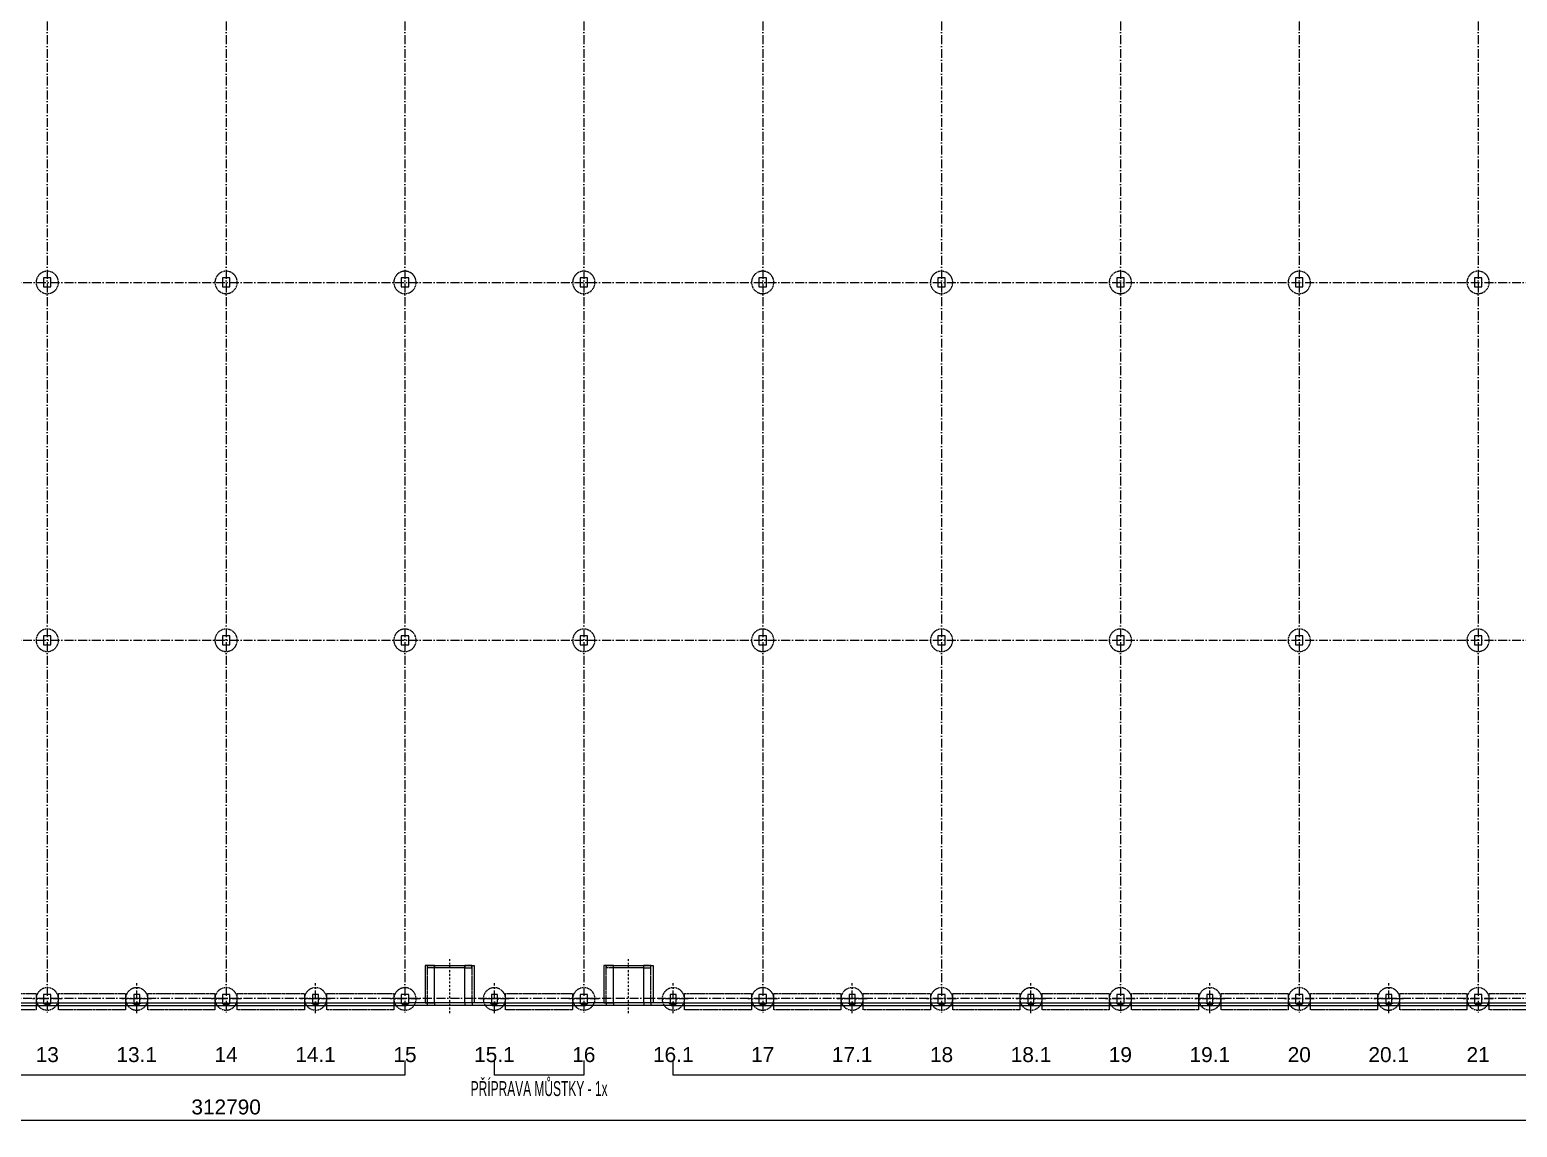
# Model space of a CAD drawing. Header units: millimetres. Extents: x 325046 to 1268204, y 1875583 to 2761998.
# Drawn here: x 848904 to 948704, y 2216594 to 2290192 of the extents above; entities that cross this region are included whole.
import ezdxf
from ezdxf.enums import TextEntityAlignment as Align

# ---------------------------------------------------------------- set-up
doc = ezdxf.new("R2010")
doc.units = ezdxf.units.MM
doc.header["$LTSCALE"] = 100
doc.header["$PDMODE"] = 65
for name, pattern in [('ACAD_ISO10W100', [18.5, 12, -3, 0.5, -3]), ('DASHDOT', [1, 0.5, -0.25, 0, -0.25]), ('DASHED', [0.75, 0.5, -0.25])]:
    doc.linetypes.add(name, pattern=pattern)
for name, color, linetype in [('005', 9, 'Continuous'), ('025', 1, 'Continuous'), ('035', 7, 'Continuous'), ('070', 6, 'Continuous'), ('KOTY', 2, 'Continuous'), ('Kóty osové', 5, 'Continuous')]:
    doc.layers.add(name, color=color, linetype=linetype)
doc.layers.add('Objekty - osy', color=5, linetype='ACAD_ISO10W100', lineweight=20)
doc.layers.add('Popis OS', color=7, linetype='Continuous', true_color=0xbd0a5d)
doc.layers.add('Příprava na dock', color=7, linetype='Continuous', true_color=0x616161)
doc.styles.add('ARIL-TENKÝ', font='arial.ttf')
doc.dimstyles.new('400', dxfattribs={"dimscale": 400, "dimtxt": 2.5, "dimasz": 2, "dimexe": 1, "dimexo": 12, "dimgap": 1, "dimtad": 1, "dimdec": 0, "dimzin": 0, "dimdsep": 46, "dimtxsty": 'ARIL-TENKÝ', "dimblk": 'ARCHTICK', "dimcen": 4, "dimdle": 1, "dimclrd": 256, "dimclre": 256, "dimclrt": 7, "dimadec": 0, "dimazin": 0, "dimtfac": 1, "dimtdec": 0, "dimtix": 1, "dimtofl": 0, "dimtmove": 0, "dimatfit": 0, "dimldrblk": 'OBLIQUE', "dimfxl": 1, "dimtolj": 1, "dimtzin": 0, "dimlwd": -1, "dimlwe": -1, "dimarcsym": 0})
pattern_1 = [(45, (5586535.7, -4538179.3), (22.09708691, -22.09708691), [])]

# ---------------------------------------------------------------- blocks, each defined once
blk = doc.blocks.new('H1 PU')
at = {"layer": 'Příprava na dock', "linetype": 'DASHED', "ltscale": 1.5}
blk.add_circle((1537736, -4876565), 750, dxfattribs=at)
blk = doc.blocks.new('mustek')
at = {"layer": 'Příprava na dock', "linetype": 'DASHED'}
for p, q in [((-285791, -4473831), (-283291, -4473831)), ((-285791, -4476831), (-283291, -4476831))]:
    blk.add_line(p, q, dxfattribs=at)
at = {"layer": 'Příprava na dock'}
for points in [[(-285791, -4473681), (-285791, -4473681), (-285791, -4474316), (-283291, -4474316), (-283291, -4474316), (-283291, -4473681), (-283291, -4473681), (-283291, -4473681), (-285791, -4473681), (-285791, -4473681), (-285791, -4473681), (-285791, -4473681)], [(-283291, -4474326), (-283291, -4476336), (-283441, -4476336), (-283441, -4474326), (-283291, -4474326)], [(-283291, -4476981), (-283291, -4476981), (-283291, -4476981), (-283291, -4476981), (-285791, -4476981), (-285791, -4476981), (-285791, -4476981), (-285791, -4476981), (-285791, -4476981), (-285791, -4476346), (-283291, -4476346), (-283291, -4476981)]]:
    blk.add_lwpolyline(points, dxfattribs=at)
at = {"layer": 'Příprava na dock', "linetype": 'DASHED'}
for points in [[(-283441, -4474326), (-283441, -4473841), (-283291, -4473841), (-283291, -4474326)], [(-283441, -4476332), (-283441, -4476821), (-283291, -4476821), (-283291, -4476336)]]:
    blk.add_lwpolyline(points, dxfattribs=at)
at = {"layer": 'Příprava na dock', "linetype": 'DASHDOT', "ltscale": 2.5}
blk.add_lwpolyline([(-286471, -4475331), (-282791, -4475331)], dxfattribs=at)
blk = doc.blocks.new('ZN15_PU')
at = {"layer": '005'}
h = blk.add_hatch(dxfattribs=at)
h.set_pattern_fill('ANSI31', color=256, scale=250, angle=90)
h.set_pattern_definition(pattern_1)
edge = h.paths.add_edge_path()
edge.add_line((1326099, -5523250), (1326099, -5523131))
edge.add_line((1326099, -5523131), (1326219, -5523131))
edge.add_line((1326219, -5523133), (1326219, -5523251))
edge.add_line((1326219, -5523251), (1326099, -5523251))
h = blk.add_hatch(dxfattribs=at)
h.set_pattern_fill('ANSI31', color=256, scale=250, angle=90)
h.set_pattern_definition(pattern_1)
edge = h.paths.add_edge_path()
edge.add_line((1332059, -5523241), (1332059, -5523131))
edge.add_line((1332059, -5523131), (1331939, -5523131))
edge.add_line((1331939, -5523141), (1331939, -5523251))
edge.add_line((1331939, -5523251), (1332059, -5523251))
at = {"layer": '005', "linetype": 'DASHDOT'}
for points in [[(1326049, -5523191), (1326269, -5523191)], [(1326159, -5523301), (1326159, -5523081)], [(1332109, -5523191), (1331889, -5523191)], [(1331999, -5523301), (1331999, -5523081)]]:
    blk.add_lwpolyline(points, dxfattribs=at)
at = {"layer": '025', "linetype": 'DASHED'}
blk.add_lwpolyline([(1331329, -5523561), (1326829, -5523561), (1326829, -5522461), (1331329, -5522461)], close=True, dxfattribs=at)
at = {"layer": '025'}
for points in [[(1326099, -5523251), (1326099, -5523131), (1326219, -5523131), (1326219, -5523251), (1326099, -5523251)], [(1332059, -5523251), (1332059, -5523131), (1331939, -5523131), (1331939, -5523251), (1332059, -5523251)]]:
    blk.add_lwpolyline(points, dxfattribs=at)
at = {"layer": '035', "ltscale": 0.5}
blk.add_lwpolyline([(1326089, -5523261), (1332069, -5523261), (1332069, -5523121), (1331809, -5523121), (1331809, -5523101), (1326349, -5523101), (1326349, -5523121), (1326089, -5523121)], close=True, dxfattribs=at)
at = {"layer": '035'}
for points in [[(1326089, -5523261), (1326089, -5523121), (1326229, -5523121), (1326229, -5523261)], [(1332069, -5523261), (1332069, -5523121), (1331929, -5523121), (1331929, -5523261)]]:
    blk.add_lwpolyline(points, close=True, dxfattribs=at)
for points in [[(1326219, -5523131), (1326219, -5523121)], [(1326219, -5523131), (1326219, -5523121)], [(1326219, -5523251), (1326219, -5523261)], [(1326219, -5523251), (1326219, -5523261)], [(1331939, -5523131), (1331939, -5523121)], [(1331939, -5523131), (1331939, -5523121)], [(1331939, -5523251), (1331939, -5523261)], [(1331939, -5523251), (1331939, -5523261)]]:
    blk.add_lwpolyline(points, dxfattribs=at)
blk = doc.blocks.new('ZN9')
at = {"layer": '005'}
h = blk.add_hatch(dxfattribs=at)
h.set_pattern_fill('ANSI31', color=256, scale=250, angle=360)
h.set_pattern_definition([(45, (2111220.89, -1291173.425), (-22.09708691, 22.09708691), [])])
edge = h.paths.add_edge_path()
edge.add_line((1126159, -5545650), (1126269, -5545650))
edge.add_line((1126269, -5545650), (1126269, -5545770))
edge.add_line((1126259, -5545770), (1126149, -5545770))
edge.add_line((1126149, -5545770), (1126149, -5545650))
h = blk.add_hatch(dxfattribs=at)
h.set_pattern_fill('ANSI31', color=256, scale=250, angle=360)
h.set_pattern_definition([(315, (2111220.89, -9806087.146), (-22.09708691, -22.09708691), [])])
edge = h.paths.add_edge_path()
edge.add_line((1126159, -5551610), (1126269, -5551610))
edge.add_line((1126269, -5551610), (1126269, -5551490))
edge.add_line((1126259, -5551490), (1126149, -5551490))
edge.add_line((1126149, -5551490), (1126149, -5551610))
at = {"layer": '005', "linetype": 'DASHDOT'}
for points in [[(1126099, -5545710), (1126319, -5545710)], [(1126209, -5545600), (1126209, -5545820)], [(1126099, -5551550), (1126319, -5551550)], [(1126209, -5551660), (1126209, -5551440)]]:
    blk.add_lwpolyline(points, dxfattribs=at)
at = {"layer": '025'}
for points in [[(1126149, -5545650), (1126269, -5545650), (1126269, -5545770), (1126149, -5545770), (1126149, -5545650)], [(1126149, -5551610), (1126269, -5551610), (1126269, -5551490), (1126149, -5551490), (1126149, -5551610)]]:
    blk.add_lwpolyline(points, dxfattribs=at)
at = {"layer": '035', "ltscale": 0.5}
blk.add_lwpolyline([(1126139, -5551620), (1126139, -5545640), (1126279, -5545640), (1126279, -5545900), (1126339, -5545900), (1126339, -5551360), (1126279, -5551360), (1126279, -5551620)], close=True, dxfattribs=at)
at = {"layer": '035'}
for points in [[(1126139, -5545640), (1126279, -5545640), (1126279, -5545780), (1126139, -5545780)], [(1126139, -5551620), (1126279, -5551620), (1126279, -5551480), (1126139, -5551480)]]:
    blk.add_lwpolyline(points, close=True, dxfattribs=at)
for points in [[(1126149, -5545770), (1126139, -5545770)], [(1126149, -5545770), (1126139, -5545770)], [(1126269, -5545770), (1126279, -5545770)], [(1126269, -5545770), (1126279, -5545770)], [(1126339, -5547615), (1126139, -5547615)], [(1126339, -5549645), (1126139, -5549645)], [(1126149, -5551490), (1126139, -5551490)], [(1126149, -5551490), (1126139, -5551490)], [(1126269, -5551490), (1126279, -5551490)], [(1126269, -5551490), (1126279, -5551490)]]:
    blk.add_lwpolyline(points, dxfattribs=at)
at = {"layer": '035', "linetype": 'DASHED'}
for points in [[(1126339, -5547130), (1126139, -5547130)], [(1126339, -5550130), (1126139, -5550130)]]:
    blk.add_lwpolyline(points, dxfattribs=at)
blk = doc.blocks.new('_ARCHTICK')
at = {"color": 0, "linetype": 'ByBlock', "const_width": 0.15}
blk.add_lwpolyline([(-0.5, -0.5), (0.5, 0.5)], dxfattribs=at)
blk = doc.blocks.new('*D1563')
at = {"layer": 'Defpoints', "color": 0, "transparency": 16777216}
for p in [(705684, 2224779), (1018474, 2224779), (705684, 2217036)]:
    blk.add_point(p, dxfattribs=at)
at = {"layer": 'Kóty osové', "transparency": 16777216}
for p, q in [((705684, 2219979), (705684, 2216636)), ((1018474, 2219979), (1018474, 2216636)), ((1018874, 2217036), (705284, 2217036))]:
    blk.add_line(p, q, dxfattribs=at)
at = {"layer": 'Kóty osové', "transparency": 16777216, "xscale": 800, "yscale": 800, "zscale": 800, "rotation": 180}
blk.add_blockref('_ARCHTICK', (705684, 2217036), dxfattribs=at)
at = {"layer": 'Kóty osové', "transparency": 16777216, "xscale": 800, "yscale": 800, "zscale": 800}
blk.add_blockref('_ARCHTICK', (1018474, 2217036), dxfattribs=at)
at = {"layer": 'Kóty osové', "color": 7, "transparency": 16777216, "insert": (862079, 2217947), "char_height": 1000, "attachment_point": 5, "style": 'ARIL-TENKÝ'}
blk.add_mtext('\\A1;312790', dxfattribs=at)
blk = doc.blocks.new('_Oblique')
at = {"color": 0, "lineweight": -2}
blk.add_line((-0.5, -0.5), (0.5, 0.5), dxfattribs=at)

msp = doc.modelspace()

# ---------------------------------------------------------------- linework, layer by layer
at = {"layer": '025', "linetype": 'DASHED', "ltscale": 0.8}
for points in [[(850218.7, 2224927.1), (850218.7, 2224919.1), (849938.7, 2224919.1), (849938.7, 2224927.1)], [(850218.7, 2224927.1), (850218.7, 2224919.1), (849938.7, 2224919.1), (849938.7, 2224927.1)], [(856218.7, 2224927.1), (856218.7, 2224919.1), (855938.7, 2224919.1), (855938.7, 2224927.1)], [(856218.7, 2224927.1), (856218.7, 2224919.1), (855938.7, 2224919.1), (855938.7, 2224927.1)], [(862218.7, 2224927.1), (862218.7, 2224919.1), (861938.7, 2224919.1), (861938.7, 2224927.1)], [(862218.7, 2224927.1), (862218.7, 2224919.1), (861938.7, 2224919.1), (861938.7, 2224927.1)], [(868218.7, 2224927.1), (868218.7, 2224919.1), (867938.7, 2224919.1), (867938.7, 2224927.1)], [(868218.7, 2224927.1), (868218.7, 2224919.1), (867938.7, 2224919.1), (867938.7, 2224927.1)], [(874218.7, 2224927.1), (874218.7, 2224919.1), (873938.7, 2224919.1), (873938.7, 2224927.1)], [(874218.7, 2224927.1), (874218.7, 2224919.1), (873938.7, 2224919.1), (873938.7, 2224927.1)], [(880218.7, 2224927.1), (880218.7, 2224919.1), (879938.7, 2224919.1), (879938.7, 2224927.1)], [(880218.7, 2224927.1), (880218.7, 2224919.1), (879938.7, 2224919.1), (879938.7, 2224927.1)], [(886218.7, 2224927.1), (886218.7, 2224919.1), (885938.7, 2224919.1), (885938.7, 2224927.1)], [(886218.7, 2224927.1), (886218.7, 2224919.1), (885938.7, 2224919.1), (885938.7, 2224927.1)], [(892218.7, 2224927.1), (892218.7, 2224919.1), (891938.7, 2224919.1), (891938.7, 2224927.1)], [(892218.7, 2224927.1), (892218.7, 2224919.1), (891938.7, 2224919.1), (891938.7, 2224927.1)], [(898218.7, 2224927.1), (898218.7, 2224919.1), (897938.7, 2224919.1), (897938.7, 2224927.1)], [(898218.7, 2224927.1), (898218.7, 2224919.1), (897938.7, 2224919.1), (897938.7, 2224927.1)], [(904218.7, 2224927.1), (904218.7, 2224919.1), (903938.7, 2224919.1), (903938.7, 2224927.1)], [(904218.7, 2224927.1), (904218.7, 2224919.1), (903938.7, 2224919.1), (903938.7, 2224927.1)], [(910218.7, 2224927.1), (910218.7, 2224919.1), (909938.7, 2224919.1), (909938.7, 2224927.1)], [(910218.7, 2224927.1), (910218.7, 2224919.1), (909938.7, 2224919.1), (909938.7, 2224927.1)], [(916218.7, 2224927.1), (916218.7, 2224919.1), (915938.7, 2224919.1), (915938.7, 2224927.1)], [(916218.7, 2224927.1), (916218.7, 2224919.1), (915938.7, 2224919.1), (915938.7, 2224927.1)], [(922218.7, 2224927.1), (922218.7, 2224919.1), (921938.7, 2224919.1), (921938.7, 2224927.1)], [(922218.7, 2224927.1), (922218.7, 2224919.1), (921938.7, 2224919.1), (921938.7, 2224927.1)], [(928218.7, 2224927.1), (928218.7, 2224919.1), (927938.7, 2224919.1), (927938.7, 2224927.1)], [(928218.7, 2224927.1), (928218.7, 2224919.1), (927938.7, 2224919.1), (927938.7, 2224927.1)], [(934218.7, 2224927.1), (934218.7, 2224919.1), (933938.7, 2224919.1), (933938.7, 2224927.1)], [(934218.7, 2224927.1), (934218.7, 2224919.1), (933938.7, 2224919.1), (933938.7, 2224927.1)], [(940218.7, 2224927.1), (940218.7, 2224919.1), (939938.7, 2224919.1), (939938.7, 2224927.1)], [(940218.7, 2224927.1), (940218.7, 2224919.1), (939938.7, 2224919.1), (939938.7, 2224927.1)], [(946218.7, 2224927.1), (946218.7, 2224919.1), (945938.7, 2224919.1), (945938.7, 2224927.1)], [(946218.7, 2224927.1), (946218.7, 2224919.1), (945938.7, 2224919.1), (945938.7, 2224927.1)]]:
    msp.add_lwpolyline(points, close=True, dxfattribs=at)
at = {"layer": '035', "linetype": 'DASHED', "ltscale": 0.8}
for points in [[(849928.7, 2224899.1), (849938.7, 2224919.1), (850218.7, 2224919.1), (850228.7, 2224899.1)], [(849928.7, 2224899.1), (849938.7, 2224919.1), (850218.7, 2224919.1), (850228.7, 2224899.1)], [(855928.7, 2224899.1), (855938.7, 2224919.1), (856218.7, 2224919.1), (856228.7, 2224899.1)], [(855928.7, 2224899.1), (855938.7, 2224919.1), (856218.7, 2224919.1), (856228.7, 2224899.1)], [(861928.7, 2224899.1), (861938.7, 2224919.1), (862218.7, 2224919.1), (862228.7, 2224899.1)], [(861928.7, 2224899.1), (861938.7, 2224919.1), (862218.7, 2224919.1), (862228.7, 2224899.1)], [(867928.7, 2224899.1), (867938.7, 2224919.1), (868218.7, 2224919.1), (868228.7, 2224899.1)], [(867928.7, 2224899.1), (867938.7, 2224919.1), (868218.7, 2224919.1), (868228.7, 2224899.1)], [(873928.7, 2224899.1), (873938.7, 2224919.1), (874218.7, 2224919.1), (874228.7, 2224899.1)], [(873928.7, 2224899.1), (873938.7, 2224919.1), (874218.7, 2224919.1), (874228.7, 2224899.1)], [(879928.7, 2224899.1), (879938.7, 2224919.1), (880218.7, 2224919.1), (880228.7, 2224899.1)], [(879928.7, 2224899.1), (879938.7, 2224919.1), (880218.7, 2224919.1), (880228.7, 2224899.1)], [(885928.7, 2224899.1), (885938.7, 2224919.1), (886218.7, 2224919.1), (886228.7, 2224899.1)], [(885928.7, 2224899.1), (885938.7, 2224919.1), (886218.7, 2224919.1), (886228.7, 2224899.1)], [(891928.7, 2224899.1), (891938.7, 2224919.1), (892218.7, 2224919.1), (892228.7, 2224899.1)], [(891928.7, 2224899.1), (891938.7, 2224919.1), (892218.7, 2224919.1), (892228.7, 2224899.1)], [(897928.7, 2224899.1), (897938.7, 2224919.1), (898218.7, 2224919.1), (898228.7, 2224899.1)], [(897928.7, 2224899.1), (897938.7, 2224919.1), (898218.7, 2224919.1), (898228.7, 2224899.1)], [(903928.7, 2224899.1), (903938.7, 2224919.1), (904218.7, 2224919.1), (904228.7, 2224899.1)], [(903928.7, 2224899.1), (903938.7, 2224919.1), (904218.7, 2224919.1), (904228.7, 2224899.1)], [(909928.7, 2224899.1), (909938.7, 2224919.1), (910218.7, 2224919.1), (910228.7, 2224899.1)], [(909928.7, 2224899.1), (909938.7, 2224919.1), (910218.7, 2224919.1), (910228.7, 2224899.1)], [(915928.7, 2224899.1), (915938.7, 2224919.1), (916218.7, 2224919.1), (916228.7, 2224899.1)], [(915928.7, 2224899.1), (915938.7, 2224919.1), (916218.7, 2224919.1), (916228.7, 2224899.1)], [(921928.7, 2224899.1), (921938.7, 2224919.1), (922218.7, 2224919.1), (922228.7, 2224899.1)], [(921928.7, 2224899.1), (921938.7, 2224919.1), (922218.7, 2224919.1), (922228.7, 2224899.1)], [(927928.7, 2224899.1), (927938.7, 2224919.1), (928218.7, 2224919.1), (928228.7, 2224899.1)], [(927928.7, 2224899.1), (927938.7, 2224919.1), (928218.7, 2224919.1), (928228.7, 2224899.1)], [(933928.7, 2224899.1), (933938.7, 2224919.1), (934218.7, 2224919.1), (934228.7, 2224899.1)], [(933928.7, 2224899.1), (933938.7, 2224919.1), (934218.7, 2224919.1), (934228.7, 2224899.1)], [(939928.7, 2224899.1), (939938.7, 2224919.1), (940218.7, 2224919.1), (940228.7, 2224899.1)], [(939928.7, 2224899.1), (939938.7, 2224919.1), (940218.7, 2224919.1), (940228.7, 2224899.1)], [(945928.7, 2224899.1), (945938.7, 2224919.1), (946218.7, 2224919.1), (946228.7, 2224899.1)], [(945928.7, 2224899.1), (945938.7, 2224919.1), (946218.7, 2224919.1), (946228.7, 2224899.1)]]:
    msp.add_lwpolyline(points, dxfattribs=at)
at = {"layer": '070', "ltscale": 0.5}
for points in [[(849828.7, 2272949.1), (850328.7, 2272949.1), (850328.7, 2273549.1), (849828.7, 2273549.1)], [(861828.7, 2272949.1), (862328.7, 2272949.1), (862328.7, 2273549.1), (861828.7, 2273549.1)], [(873828.7, 2272949.1), (874328.7, 2272949.1), (874328.7, 2273549.1), (873828.7, 2273549.1)], [(885828.7, 2272949.1), (886328.7, 2272949.1), (886328.7, 2273549.1), (885828.7, 2273549.1)], [(897828.7, 2272949.1), (898328.7, 2272949.1), (898328.7, 2273549.1), (897828.7, 2273549.1)], [(909828.7, 2272949.1), (910328.7, 2272949.1), (910328.7, 2273549.1), (909828.7, 2273549.1)], [(921828.7, 2272949.1), (922328.7, 2272949.1), (922328.7, 2273549.1), (921828.7, 2273549.1)], [(933828.7, 2272949.1), (934328.7, 2272949.1), (934328.7, 2273549.1), (933828.7, 2273549.1)], [(945828.7, 2272949.1), (946328.7, 2272949.1), (946328.7, 2273549.1), (945828.7, 2273549.1)], [(849828.7, 2248949.1), (850328.7, 2248949.1), (850328.7, 2249549.1), (849828.7, 2249549.1)], [(861828.7, 2248949.1), (862328.7, 2248949.1), (862328.7, 2249549.1), (861828.7, 2249549.1)], [(873828.7, 2248949.1), (874328.7, 2248949.1), (874328.7, 2249549.1), (873828.7, 2249549.1)], [(885828.7, 2248949.1), (886328.7, 2248949.1), (886328.7, 2249549.1), (885828.7, 2249549.1)], [(897828.7, 2248949.1), (898328.7, 2248949.1), (898328.7, 2249549.1), (897828.7, 2249549.1)], [(909828.7, 2248949.1), (910328.7, 2248949.1), (910328.7, 2249549.1), (909828.7, 2249549.1)], [(921828.7, 2248949.1), (922328.7, 2248949.1), (922328.7, 2249549.1), (921828.7, 2249549.1)], [(933828.7, 2248949.1), (934328.7, 2248949.1), (934328.7, 2249549.1), (933828.7, 2249549.1)], [(945828.7, 2248949.1), (946328.7, 2248949.1), (946328.7, 2249549.1), (945828.7, 2249549.1)], [(849828.7, 2224899.1), (850328.7, 2224899.1), (850328.7, 2225499.1), (849828.7, 2225499.1)], [(856278.7, 2225499.1), (855878.7, 2225499.1), (855878.7, 2224899.1), (856278.7, 2224899.1)], [(861828.7, 2224899.1), (862328.7, 2224899.1), (862328.7, 2225499.1), (861828.7, 2225499.1)], [(868278.7, 2225499.1), (867878.7, 2225499.1), (867878.7, 2224899.1), (868278.7, 2224899.1)], [(873828.7, 2224899.1), (874328.7, 2224899.1), (874328.7, 2225499.1), (873828.7, 2225499.1)], [(880278.7, 2225499.1), (879878.7, 2225499.1), (879878.7, 2224899.1), (880278.7, 2224899.1)], [(885828.7, 2224899.1), (886328.7, 2224899.1), (886328.7, 2225499.1), (885828.7, 2225499.1)], [(892278.7, 2225499.1), (891878.7, 2225499.1), (891878.7, 2224899.1), (892278.7, 2224899.1)], [(897828.7, 2224899.1), (898328.7, 2224899.1), (898328.7, 2225499.1), (897828.7, 2225499.1)], [(904278.7, 2225499.1), (903878.7, 2225499.1), (903878.7, 2224899.1), (904278.7, 2224899.1)], [(909828.7, 2224899.1), (910328.7, 2224899.1), (910328.7, 2225499.1), (909828.7, 2225499.1)], [(916278.7, 2225499.1), (915878.7, 2225499.1), (915878.7, 2224899.1), (916278.7, 2224899.1)], [(921828.7, 2224899.1), (922328.7, 2224899.1), (922328.7, 2225499.1), (921828.7, 2225499.1)], [(928278.7, 2225499.1), (927878.7, 2225499.1), (927878.7, 2224899.1), (928278.7, 2224899.1)], [(933828.7, 2224899.1), (934328.7, 2224899.1), (934328.7, 2225499.1), (933828.7, 2225499.1)], [(940278.7, 2225499.1), (939878.7, 2225499.1), (939878.7, 2224899.1), (940278.7, 2224899.1)], [(945828.7, 2224899.1), (946328.7, 2224899.1), (946328.7, 2225499.1), (945828.7, 2225499.1)]]:
    msp.add_lwpolyline(points, close=True, dxfattribs=at)
at = {"layer": 'Defpoints', "color": 4}
for points in [[(874078.7, 2221076.8), (874078.7, 2220076.8), (766078.7, 2220076.8), (766078.7, 2221076.8)], [(886078.7, 2221076.8), (886078.7, 2220076.8), (880078.7, 2220076.8), (880078.7, 2221076.8)], [(1018078.7, 2221076.8), (1018078.7, 2220076.8), (892078.7, 2220076.8), (892078.7, 2221076.8)]]:
    msp.add_lwpolyline(points, dxfattribs=at)
at = {"layer": 'Objekty - osy', "ltscale": 0.5}
for points in [[(850078.7, 2346249.1), (850078.7, 2224249.1)], [(862078.7, 2346249.1), (862078.7, 2224249.1)], [(874078.7, 2346249.1), (874078.7, 2224249.1)], [(886078.7, 2346249.1), (886078.7, 2224249.1)], [(898078.7, 2346249.1), (898078.7, 2224249.1)], [(910078.7, 2346249.1), (910078.7, 2224249.1)], [(922078.7, 2346249.1), (922078.7, 2224249.1)], [(934078.7, 2346249.1), (934078.7, 2224249.1)], [(946078.7, 2346249.1), (946078.7, 2224249.1)], [(705078.7, 2273249.1), (1019078.7, 2273249.1)], [(705078.7, 2249249.1), (1019078.7, 2249249.1)], [(856078.7, 2224249.1), (856078.7, 2226249.1)], [(868078.7, 2224249.1), (868078.7, 2226249.1)], [(880078.7, 2224249.1), (880078.7, 2226249.1)], [(892078.7, 2224249.1), (892078.7, 2226249.1)], [(904078.7, 2224249.1), (904078.7, 2226249.1)], [(916078.7, 2224249.1), (916078.7, 2226249.1)], [(928078.7, 2224249.1), (928078.7, 2226249.1)], [(940078.7, 2224249.1), (940078.7, 2226249.1)], [(705078.7, 2225249.1), (1019078.7, 2225249.1)], [(851078.7, 2225199.1), (849078.7, 2225199.1)], [(857078.7, 2225199.1), (855078.7, 2225199.1)], [(863078.7, 2225199.1), (861078.7, 2225199.1)], [(869078.7, 2225199.1), (867078.7, 2225199.1)], [(875078.7, 2225199.1), (873078.7, 2225199.1)], [(881078.7, 2225199.1), (879078.7, 2225199.1)], [(887078.7, 2225199.1), (885078.7, 2225199.1)], [(893078.7, 2225199.1), (891078.7, 2225199.1)], [(899078.7, 2225199.1), (897078.7, 2225199.1)], [(905078.7, 2225199.1), (903078.7, 2225199.1)], [(911078.7, 2225199.1), (909078.7, 2225199.1)], [(917078.7, 2225199.1), (915078.7, 2225199.1)], [(923078.7, 2225199.1), (921078.7, 2225199.1)], [(929078.7, 2225199.1), (927078.7, 2225199.1)], [(935078.7, 2225199.1), (933078.7, 2225199.1)], [(941078.7, 2225199.1), (939078.7, 2225199.1)], [(947078.7, 2225199.1), (945078.7, 2225199.1)]]:
    msp.add_lwpolyline(points, dxfattribs=at)

# ---------------------------------------------------------------- block references
at = {"layer": '005', "xscale": -1}
for p, rotation in [((-4026486.3, 3810985), 89.99999999999993), ((-4014486.3, 3810985), 89.99999999999993), ((-4002486.3, 3810985), 89.99999999999993), ((-3990486.3, 3810985), 89.99999999999993), ((-3978486.3, 3810985), 89.99999999999993), ((-3966486.3, 3810985), 89.99999999999993), ((-3954486.3, 3810985), 89.99999999999993), ((-3942486.3, 3810985), 89.99999999999993), ((-3930486.3, 3810985), 89.99999999999993), ((-4026486.3, 3786985), 89.99999999999993), ((-4014486.3, 3786985), 89.99999999999993), ((-4002486.3, 3786985), 89.99999999999993), ((-3990486.3, 3786985), 89.99999999999993), ((-3978486.3, 3786985), 89.99999999999993), ((-3966486.3, 3786985), 89.99999999999993), ((-3954486.3, 3786985), 89.99999999999993), ((-3942486.3, 3786985), 89.99999999999993), ((-3930486.3, 3786985), 89.99999999999993), ((-4026486.3, 3762935), 89.99999999999984), ((-4020486.3, 3762935), 89.99999999999984), ((-4014486.3, 3762935), 89.99999999999993), ((-4008486.3, 3762935), 89.99999999999984), ((-4002486.3, 3762935), 89.99999999999984), ((-3996486.3, 3762935), 89.99999999999984), ((-3990486.3, 3762935), 89.99999999999993), ((-3984486.3, 3762935), 89.99999999999984), ((-3978486.3, 3762935), 89.99999999999984), ((-3972486.3, 3762935), 89.99999999999984), ((-3966486.3, 3762935), 89.99999999999993), ((-3960486.3, 3762935), 89.99999999999984), ((-3954486.3, 3762935), 89.99999999999984), ((-3948486.3, 3762935), 89.99999999999984), ((-3942486.3, 3762935), 89.99999999999984), ((-3936486.3, 3762935), 89.99999999999984), ((-3930486.3, 3762935), 89.99999999999984)]:
    msp.add_blockref('H1 PU', p, dxfattribs=dict(at, rotation=rotation))
at = {"layer": '035', "rotation": 89.99999999999999}
for p in [(-3598252, 2510720.4), (-3586252, 2510720.4)]:
    msp.add_blockref('mustek', p, dxfattribs=at)
at = {"layer": 'KOTY'}
for p in [(-482000.2, 7748020.5), (-476000.2, 7748020.5), (-470000.2, 7748020.5), (-464000.2, 7748020.5), (-458000.2, 7748020.5), (-446000.2, 7748020.5), (-434000.2, 7748020.5), (-428000.2, 7748020.5), (-422000.2, 7748020.5), (-416000.2, 7748020.5), (-410000.2, 7748020.5), (-404000.2, 7748020.5), (-398000.2, 7748020.5), (-392000.2, 7748020.5), (-386000.2, 7748020.5), (-380000.2, 7748020.5)]:
    msp.add_blockref('ZN15_PU', p, dxfattribs=at)
at = {"layer": 'KOTY', "rotation": 90.00000000000034}
for p in [(-4671551.6, 1098620.3), (-4659551.6, 1098620.3)]:
    msp.add_blockref('ZN9', p, dxfattribs=at)

# ---------------------------------------------------------------- texts
at = {"layer": 'Defpoints', "color": 4, "width": 0.6}
msp.add_text('PŘÍPRAVA MŮSTKY - 1x', height=1000, dxfattribs=at).set_placement((883078.7, 2219186.1), align=Align.MIDDLE_CENTER)
at = {"layer": 'Popis OS', "linetype": 'ByBlock', "style": 'ARIL-TENKÝ'}
for s, p in [('13', (850078.7, 2221464.1)), ('13.1', (856078.7, 2221464.1)), ('14', (862078.7, 2221464.1)), ('14.1', (868078.7, 2221464.1)), ('15', (874078.7, 2221464.1)), ('15.1', (880078.7, 2221464.1)), ('16', (886078.7, 2221464.1)), ('16.1', (892078.7, 2221464.1)), ('17', (898078.7, 2221464.1)), ('17.1', (904078.7, 2221464.1)), ('18', (910078.7, 2221464.1)), ('18.1', (916078.7, 2221464.1)), ('19', (922078.7, 2221464.1)), ('19.1', (928078.7, 2221464.1)), ('20', (934078.7, 2221464.1)), ('20.1', (940078.7, 2221464.1)), ('21', (946078.7, 2221464.1))]:
    msp.add_text(s, height=1000, dxfattribs=at).set_placement(p, align=Align.MIDDLE_CENTER)

# ---------------------------------------------------------------- dimensions: what is measured, and where the dimension line sits
at = {"layer": 'Kóty osové'}
dim = msp.add_linear_dim(base=(705683.7, 2217036.3), p1=(1018473.7, 2224779.1), p2=(705683.7, 2224779.1), dimstyle='400', override={"dimtmove": 1}, dxfattribs=at)
dim.commit()
dim.dimension.update_dxf_attribs({"geometry": '*D1563', "text_midpoint": (862078.7, 2217947.2)})

doc.saveas('drawing.dxf')
